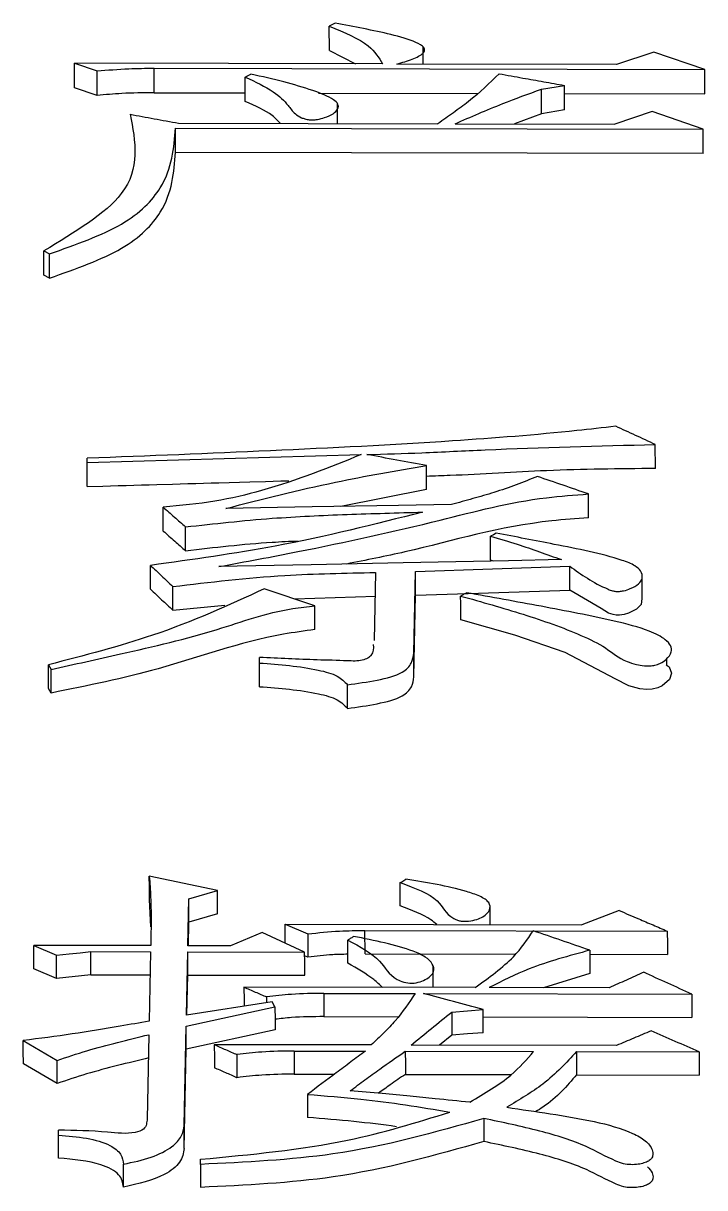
# Model space of a CAD drawing. Header units: millimetres. Extents: x 2448 to 4397, y 790 to 2168.
# Drawn here: x 2847.751 to 2850.077, y 2010.299 to 2014.271 of the extents above; entities that cross this region are included whole.
import ezdxf

# ---------------------------------------------------------------- set-up
doc = ezdxf.new("R2010")
doc.units = ezdxf.units.MM

msp = doc.modelspace()

# ---------------------------------------------------------------- linework, layer by layer
at = {"color": 7, "linetype": 'Continuous', "lineweight": 25}
for p, q in [((2848.8152, 2014.2715), (2848.7954, 2014.2619)), ((2848.7956, 2014.1781), (2848.7954, 2014.2619)), ((2849.1161, 2014.1322), (2849.116, 2014.1913)), ((2848.7956, 2014.1781), (2848.8849, 2014.1328)), ((2849.9029, 2014.1726), (2849.7752, 2014.1308)), ((2850.0765, 2014.1139), (2849.9029, 2014.1726)), ((2847.9257, 2014.0513), (2847.9255, 2014.1349)), ((2847.9255, 2014.1349), (2848.0027, 2014.1087)), ((2848.9769, 2014.1326), (2847.9255, 2014.1349)), ((2848.0029, 2014.0251), (2848.0027, 2014.1087)), ((2848.1978, 2014.0345), (2848.1977, 2014.118)), ((2848.1977, 2014.118), (2850.0765, 2014.1139)), ((2849.7752, 2014.1308), (2849.0256, 2014.1324)), ((2848.5086, 2014.0045), (2848.5084, 2014.088)), ((2848.0029, 2014.0251), (2847.9257, 2014.0513)), ((2848.1978, 2014.0345), (2848.5085, 2014.0338)), ((2848.7587, 2014.0332), (2849.3009, 2014.032)), ((2849.5198, 2014.0466), (2849.598, 2014.0595)), ((2849.5981, 2014.0314), (2850.0767, 2014.0303)), ((2848.8234, 2013.9295), (2848.8233, 2013.9987)), ((2849.52, 2013.9631), (2849.4277, 2013.9282)), ((2849.5982, 2013.976), (2849.52, 2013.9631)), ((2849.8975, 2013.9702), (2849.7698, 2013.9275)), ((2850.0711, 2013.9102), (2849.8975, 2013.9702)), ((2848.2703, 2013.8309), (2848.2701, 2013.9142)), ((2848.2701, 2013.9142), (2850.0711, 2013.9102)), ((2848.2803, 2013.9307), (2849.1662, 2013.9288)), ((2849.2246, 2013.9287), (2849.7698, 2013.9275)), ((2850.0713, 2013.827), (2848.2703, 2013.8309)), ((2847.8212, 2013.4952), (2847.8404, 2013.4848)), ((2847.8406, 2013.4021), (2847.8214, 2013.4125)), ((2849.9082, 2012.7527), (2849.908, 2012.8345)), ((2847.9691, 2012.7727), (2847.9695, 2012.7874)), ((2847.9693, 2012.691), (2847.9691, 2012.7727)), ((2849.1275, 2012.6812), (2849.1273, 2012.7629)), ((2849.1275, 2012.6812), (2848.8344, 2012.6232)), ((2849.6802, 2012.5842), (2849.68, 2012.6657)), ((2848.2286, 2012.5392), (2848.2284, 2012.6207)), ((2849.3554, 2012.437), (2849.3459, 2012.4398)), ((2848.1851, 2012.341), (2848.1849, 2012.4222)), ((2849.0835, 2012.1226), (2849.0898, 2012.4014)), ((2849.6162, 2012.3379), (2849.616, 2012.4191)), ((2848.9535, 2012.3979), (2848.9482, 2012.1653)), ((2849.863, 2012.3089), (2849.8628, 2012.3907)), ((2848.2614, 2012.269), (2848.2611, 2012.3501)), ((2848.7462, 2012.2845), (2848.5725, 2012.3419)), ((2848.2614, 2012.269), (2848.439, 2012.2864)), ((2848.6765, 2012.3075), (2848.9537, 2012.3167)), ((2848.7464, 2012.2035), (2848.7462, 2012.2845)), ((2849.0838, 2012.0418), (2849.09, 2012.3202)), ((2849.9472, 2012.1626), (2849.9472, 2012.1646)), ((2849.0838, 2012.0418), (2849.0835, 2012.1226)), ((2847.8367, 2012.0021), (2847.8365, 2012.0829)), ((2847.8365, 2012.0828), (2847.8459, 2012.0673)), ((2848.5571, 2012.089), (2848.5575, 2012.1083)), ((2848.5573, 2012.0083), (2848.5571, 2012.089)), ((2849.9474, 2012.0831), (2849.9474, 2012.105)), ((2847.8461, 2011.9866), (2847.8459, 2012.0673)), ((2848.8574, 2011.934), (2848.8572, 2012.0147)), ((2847.8461, 2011.9866), (2847.8367, 2012.0021)), ((2848.4137, 2011.3127), (2848.1811, 2011.3621)), ((2849.0376, 2011.2601), (2849.0373, 2011.3398)), ((2848.3158, 2011.2844), (2848.4137, 2011.3127)), ((2848.1863, 2011.1888), (2848.1813, 2011.2823)), ((2848.3124, 2011.1245), (2848.3158, 2011.2844)), ((2849.3442, 2011.1962), (2849.344, 2011.2621)), ((2848.414, 2011.2331), (2848.316, 2011.2048)), ((2849.785, 2011.2444), (2849.6574, 2011.1956)), ((2848.3143, 2011.1245), (2848.316, 2011.2048)), ((2848.5665, 2011.1692), (2848.4585, 2011.1242)), ((2848.7111, 2011.103), (2848.5665, 2011.1692)), ((2848.6452, 2011.1332), (2848.645, 2011.1978)), ((2848.645, 2011.1978), (2848.7222, 2011.1647)), ((2848.645, 2011.1978), (2849.6574, 2011.1956)), ((2848.9174, 2011.0972), (2848.9171, 2011.1767)), ((2848.9171, 2011.1767), (2849.949, 2011.1744)), ((2848.7222, 2011.1647), (2848.7224, 2011.0853)), ((2848.8583, 2011.0645), (2848.8581, 2011.1439)), ((2847.7867, 2011.1256), (2847.8639, 2011.0925)), ((2848.1859, 2011.1248), (2847.7867, 2011.1256)), ((2847.787, 2011.0462), (2847.7867, 2011.1256)), ((2847.981, 2011.1046), (2848.1855, 2011.1041)), ((2848.1855, 2011.1041), (2848.1806, 2010.8672)), ((2848.3076, 2010.8879), (2848.312, 2011.1039)), ((2848.312, 2011.1039), (2848.7111, 2011.103)), ((2848.4585, 2011.1242), (2848.3124, 2011.1245)), ((2848.7224, 2011.0853), (2848.7112, 2011.0901)), ((2848.9174, 2011.0972), (2849.4304, 2011.0961)), ((2849.6848, 2011.1091), (2849.6851, 2011.0297)), ((2849.6849, 2011.0955), (2849.9493, 2011.0949)), ((2849.1502, 2010.9819), (2849.15, 2011.056)), ((2847.8642, 2011.0131), (2847.787, 2011.0462)), ((2847.9813, 2011.0252), (2847.8642, 2011.0131)), ((2847.9813, 2011.0252), (2848.1838, 2011.0248)), ((2848.3095, 2010.8882), (2848.3123, 2011.0245)), ((2848.3123, 2011.0245), (2848.7114, 2011.0236)), ((2849.6851, 2011.0297), (2849.5266, 2010.9811)), ((2849.2927, 2010.9816), (2848.5042, 2010.9833)), ((2849.7503, 2010.9806), (2849.3415, 2010.9815)), ((2848.6006, 2010.9332), (2848.3076, 2010.8879)), ((2848.5814, 2010.9499), (2848.5815, 2010.9302)), ((2848.61, 2010.9165), (2848.6006, 2010.9332)), ((2848.7764, 2010.9619), (2849.0879, 2010.9613)), ((2848.7764, 2010.9619), (2848.7766, 2010.8828)), ((2849.1171, 2010.9612), (2850.0322, 2010.9592)), ((2848.3068, 2010.8502), (2848.61, 2010.9165)), ((2848.7766, 2010.8828), (2849.0303, 2010.8822)), ((2849.3205, 2010.8816), (2850.0325, 2010.88)), ((2848.1797, 2010.8211), (2848.1739, 2010.5333)), ((2848.3, 2010.5117), (2848.3068, 2010.8502)), ((2848.6102, 2010.8373), (2848.3071, 2010.7712)), ((2849.2134, 2010.8193), (2849.1716, 2010.7854)), ((2847.7509, 2010.8011), (2847.8663, 2010.7334)), ((2848.3003, 2010.4331), (2848.3071, 2010.7712)), ((2848.9383, 2010.7859), (2848.4029, 2010.787)), ((2849.7755, 2010.784), (2849.0746, 2010.7856)), ((2848.4801, 2010.7532), (2848.4803, 2010.6743)), ((2848.675, 2010.7654), (2848.9184, 2010.7649)), ((2848.675, 2010.7654), (2848.6753, 2010.6865)), ((2849.0547, 2010.7646), (2849.4928, 2010.7636)), ((2849.6387, 2010.7633), (2850.0574, 2010.7624)), ((2849.6387, 2010.7633), (2849.639, 2010.6844)), ((2847.8666, 2010.6546), (2847.7511, 2010.7221)), ((2848.6753, 2010.6865), (2848.8128, 2010.6862)), ((2849.055, 2010.6857), (2849.4164, 2010.6849)), ((2849.639, 2010.6844), (2850.0577, 2010.6835)), ((2849.3225, 2010.5351), (2849.3228, 2010.4566)), ((2847.871, 2010.4784), (2847.8713, 2010.4955)), ((2848.3003, 2010.4331), (2848.3, 2010.5117)), ((2847.8712, 2010.4), (2847.871, 2010.4784)), ((2848.3558, 2010.3787), (2848.3561, 2010.3959)), ((2848.3558, 2010.3787), (2848.3561, 2010.3004))]:
    msp.add_line(p, q, dxfattribs=at)
at = {"color": 7, "linetype": 'Continuous', "lineweight": 25, "flags": 128}
for points in [[(2850.0767, 2014.0303), (2850.0766, 2014.0771), (2850.0765, 2014.1139)], [(2848.5084, 2014.088), (2848.5134, 2014.0905), (2848.5208, 2014.0941), (2848.5281, 2014.0978)], [(2849.52, 2013.9631), (2849.5199, 2014.0099), (2849.5198, 2014.0466)], [(2849.5982, 2013.976), (2849.5981, 2014.0228), (2849.598, 2014.0595)], [(2850.0713, 2013.827), (2850.0712, 2013.8736), (2850.0711, 2013.9102)], [(2847.8214, 2013.4125), (2847.8213, 2013.4425), (2847.8213, 2013.4688), (2847.8212, 2013.4952)], [(2847.8406, 2013.4021), (2847.8405, 2013.4321), (2847.8405, 2013.4584), (2847.8404, 2013.4848)], [(2847.9691, 2012.7727), (2848.4368, 2012.7864), (2848.9044, 2012.8001)], [(2847.9693, 2012.691), (2848.0222, 2012.6926), (2848.0486, 2012.6934), (2848.075, 2012.6941), (2848.1015, 2012.6949), (2848.1279, 2012.6957), (2848.1543, 2012.6964), (2848.1807, 2012.6972), (2848.2072, 2012.698), (2848.26, 2012.6995), (2848.2865, 2012.7003), (2848.3129, 2012.7011), (2848.3393, 2012.7018), (2848.3657, 2012.7026), (2848.3922, 2012.7034), (2848.4186, 2012.7042), (2848.5243, 2012.7072), (2848.5772, 2012.7088), (2848.6036, 2012.7095), (2848.63, 2012.7103), (2848.6565, 2012.7111), (2848.6572, 2012.7111)], [(2849.2119, 2012.6297), (2849.032, 2012.6266), (2848.7373, 2012.6215), (2848.4426, 2012.6165)], [(2848.3049, 2012.472), (2848.3048, 2012.5176), (2848.3047, 2012.5534)], [(2849.3654, 2012.5324), (2849.3556, 2012.5268), (2849.3457, 2012.5212)], [(2849.3459, 2012.4398), (2849.3458, 2012.4854), (2849.3457, 2012.5212)], [(2849.5873, 2012.4418), (2849.4074, 2012.4381), (2849.0478, 2012.4308), (2848.7331, 2012.4244), (2848.4188, 2012.4179)], [(2849.0898, 2012.4014), (2849.3529, 2012.4102), (2849.616, 2012.4191)], [(2849.09, 2012.3202), (2849.0899, 2012.3656), (2849.0898, 2012.4014)], [(2849.09, 2012.3202), (2849.2696, 2012.3262), (2849.4429, 2012.332), (2849.6162, 2012.3379)], [(2849.8626, 2012.3091), (2849.86, 2012.2886), (2849.8435, 2012.2724), (2849.8164, 2012.2592), (2849.802, 2012.2548), (2849.7854, 2012.2522), (2849.7743, 2012.2523), (2849.7638, 2012.254), (2849.7488, 2012.2591), (2849.7227, 2012.2745), (2849.6162, 2012.3379), (2849.6162, 2012.3379)], [(2849.244, 2012.2366), (2849.2439, 2012.266), (2849.2438, 2012.2918), (2849.2437, 2012.3176)], [(2849.9456, 2012.0828), (2849.955, 2012.0755), (2849.9635, 2012.0544), (2849.9562, 2012.0331), (2849.9317, 2012.0109), (2849.9168, 2012.004), (2849.8978, 2011.9994), (2849.8788, 2011.9986), (2849.8548, 2012.0012), (2849.8173, 2012.0115), (2849.7706, 2012.0354), (2849.6007, 2012.1246), (2849.4281, 2012.1835), (2849.2447, 2012.2364), (2849.244, 2012.2366), (2849.244, 2012.2366)], [(2848.1813, 2011.2823), (2848.1812, 2011.327), (2848.1811, 2011.3621)], [(2849.0373, 2011.3399), (2849.0424, 2011.343), (2849.0498, 2011.3475), (2849.0571, 2011.352)], [(2848.414, 2011.2331), (2848.4138, 2011.2777), (2848.4137, 2011.3127)], [(2848.316, 2011.2048), (2848.3159, 2011.2494), (2848.3158, 2011.2844)], [(2849.949, 2011.1744), (2849.9492, 2011.1299), (2849.9493, 2011.0949)], [(2847.8639, 2011.0925), (2847.9079, 2011.097), (2847.9445, 2011.1008), (2847.981, 2011.1046)], [(2847.8642, 2011.0131), (2847.864, 2011.0575), (2847.8639, 2011.0925)], [(2847.9813, 2011.0252), (2847.9811, 2011.0697), (2847.981, 2011.1046)], [(2848.3123, 2011.0245), (2848.3121, 2011.0689), (2848.312, 2011.1039)], [(2848.7114, 2011.0236), (2848.7113, 2011.0681), (2848.7111, 2011.103)], [(2848.5042, 2010.9833), (2848.5044, 2010.939), (2848.5044, 2010.9183)], [(2850.0322, 2010.9592), (2850.0324, 2010.9149), (2850.0325, 2010.88)], [(2848.61, 2010.9165), (2848.6101, 2010.8722), (2848.6102, 2010.8373)], [(2849.2132, 2010.8984), (2849.2668, 2010.9025), (2849.3204, 2010.9066)], [(2849.2132, 2010.8984), (2849.2133, 2010.8541), (2849.2134, 2010.8193)], [(2849.3207, 2010.8275), (2849.3206, 2010.8718), (2849.3204, 2010.9066)], [(2848.3071, 2010.7712), (2848.3069, 2010.8154), (2848.3068, 2010.8502)], [(2849.3207, 2010.8275), (2849.2671, 2010.8234), (2849.2134, 2010.8193)], [(2847.7511, 2010.7221), (2847.751, 2010.7663), (2847.7509, 2010.8011)], [(2848.4029, 2010.787), (2848.403, 2010.7428), (2848.4031, 2010.7081)], [(2847.8666, 2010.6546), (2847.8665, 2010.6987), (2847.8663, 2010.7334)], [(2849.0547, 2010.7646), (2849.0549, 2010.7204), (2849.055, 2010.6857)], [(2850.0574, 2010.7624), (2850.0576, 2010.7182), (2850.0577, 2010.6835)], [(2848.7207, 2010.6173), (2848.7209, 2010.5732), (2848.721, 2010.5386)], [(2848.0932, 2010.3008), (2848.0931, 2010.3234), (2848.0931, 2010.346), (2848.0929, 2010.3792)]]:
    msp.add_lwpolyline(points, dxfattribs=at)
at = {"color": 7, "linetype": 'Continuous', "lineweight": 25}
for points, knots in [([(2849.0256, 2014.1324), (2849.0439, 2014.1377), (2849.0799, 2014.1479), (2849.1135, 2014.1647), (2849.1221, 2014.1794), (2849.1181, 2014.1927), (2849.0803, 2014.2128), (2848.9786, 2014.2416), (2848.8801, 2014.2596), (2848.8152, 2014.2715)], [0, 0, 0, 0, 0.12083, 0.2378179, 0.2839594, 0.3303696, 0.4243477, 0.6202102, 1, 1, 1, 1]), ([(2848.7954, 2014.2619), (2848.8462, 2014.2406), (2848.9359, 2014.203), (2848.9645, 2014.1539), (2848.9769, 2014.1326)], [0, 0, 0, 0, 0.565821, 1, 1, 1, 1]), ([(2848.0027, 2014.1087), (2848.0386, 2014.1118), (2848.1028, 2014.1175), (2848.1686, 2014.1179), (2848.1977, 2014.118)], [0, 0, 0, 0, 0.558776, 1, 1, 1, 1]), ([(2848.5084, 2014.088), (2848.5429, 2014.0718), (2848.6051, 2014.0425), (2848.652, 2013.9979), (2848.6716, 2013.9667), (2848.6946, 2013.9515), (2848.7118, 2013.945), (2848.7252, 2013.9422), (2848.7403, 2013.9418), (2848.7589, 2013.9439), (2848.7842, 2013.9505), (2848.8107, 2013.9622), (2848.8261, 2013.9786), (2848.828, 2013.9956), (2848.8019, 2014.0188), (2848.7363, 2014.0443), (2848.64, 2014.0728), (2848.566, 2014.0893), (2848.5281, 2014.0978)], [0, 0, 0, 0, 0.156974, 0.283392, 0.359244, 0.397477, 0.412842, 0.428372, 0.439697, 0.455031, 0.482215, 0.525717, 0.568194, 0.61083, 0.65056, 0.755037, 0.8749, 1, 1, 1, 1]), ([(2849.3752, 2014.0992), (2849.3424, 2014.0672), (2849.2962, 2014.0221), (2849.219, 2013.9663), (2849.1838, 2013.9413), (2849.1662, 2013.9288)], [0, 0, 0, 0, 0.550283, 0.775099, 1, 1, 1, 1]), ([(2849.3752, 2014.0992), (2849.4022, 2014.0944), (2849.4529, 2014.0854), (2849.5271, 2014.0722), (2849.5744, 2014.0637), (2849.598, 2014.0595)], [0, 0, 0, 0, 0.363875, 0.681938, 1, 1, 1, 1]), ([(2848.1978, 2014.0345), (2848.1608, 2014.0341), (2848.0949, 2014.0336), (2848.0309, 2014.0277), (2848.0029, 2014.0251)], [0, 0, 0, 0, 0.561154, 1, 1, 1, 1]), ([(2849.2246, 2013.9287), (2849.2514, 2013.9403), (2849.305, 2013.9636), (2849.4009, 2014.0039), (2849.4751, 2014.0305), (2849.5198, 2014.0466)], [0, 0, 0, 0, 0.284329, 0.568686, 1, 1, 1, 1]), ([(2848.6284, 2013.93), (2848.6199, 2013.9391), (2848.5942, 2013.967), (2848.543, 2013.9894), (2848.5086, 2014.0045)], [0, 0, 0, 0, 0.327734, 1, 1, 1, 1]), ([(2848.1157, 2013.9609), (2848.1335, 2013.8683), (2848.1655, 2013.7021), (2847.927, 2013.5587), (2847.8212, 2013.4952)], [0, 0, 0, 0, 0.5567307, 1, 1, 1, 1]), ([(2848.1157, 2013.9609), (2848.1431, 2013.9558), (2848.198, 2013.9458), (2848.2528, 2013.9358), (2848.2803, 2013.9307)], [0, 0, 0, 0, 0.499883, 1, 1, 1, 1]), ([(2847.8404, 2013.4848), (2847.9301, 2013.5165), (2848.1063, 2013.5788), (2848.2567, 2013.7339), (2848.265, 2013.8459), (2848.2701, 2013.9142)], [0, 0, 0, 0, 0.2883621, 0.5664153, 1, 1, 1, 1]), ([(2847.8406, 2013.4021), (2847.9303, 2013.4338), (2848.1064, 2013.496), (2848.2569, 2013.6509), (2848.2652, 2013.7627), (2848.2703, 2013.8309)], [0, 0, 0, 0, 0.288478, 0.566518, 1, 1, 1, 1]), ([(2849.7731, 2012.8967), (2849.7289, 2012.8916), (2849.5457, 2012.8706), (2849.1526, 2012.8402), (2848.5943, 2012.8118), (2848.1778, 2012.7956), (2847.9695, 2012.7874)], [0, 0, 0, 0, 0.075478, 0.31225, 0.655902, 1, 1, 1, 1]), ([(2849.908, 2012.8345), (2849.8855, 2012.8449), (2849.8406, 2012.8656), (2849.7956, 2012.8864), (2849.7731, 2012.8967)], [0, 0, 0, 0, 0.500001, 1, 1, 1, 1]), ([(2848.9044, 2012.8001), (2848.7963, 2012.7564), (2848.6446, 2012.6952), (2848.4072, 2012.6372), (2848.2882, 2012.6262), (2848.2284, 2012.6207)], [0, 0, 0, 0, 0.55192, 0.774765, 1, 1, 1, 1]), ([(2848.9239, 2012.8), (2848.9862, 2012.8019), (2849.121, 2012.8061), (2849.4478, 2012.8231), (2849.7142, 2012.8297), (2849.908, 2012.8345)], [0, 0, 0, 0, 0.189809, 0.410519, 1, 1, 1, 1]), ([(2849.1273, 2012.7629), (2849.0934, 2012.7691), (2849.0256, 2012.7815), (2848.9578, 2012.7938), (2848.9239, 2012.8)], [0, 0, 0, 0, 0.499738, 1, 1, 1, 1]), ([(2848.4426, 2012.6165), (2848.5655, 2012.6479), (2848.7853, 2012.704), (2849.0226, 2012.7449), (2849.1273, 2012.7629)], [0, 0, 0, 0, 0.55885, 1, 1, 1, 1]), ([(2849.9082, 2012.7527), (2849.7842, 2012.7514), (2849.5496, 2012.7489), (2849.2911, 2012.7313), (2849.1542, 2012.7266), (2849.1274, 2012.7257)], [0, 0, 0, 0, 0.474215, 0.897165, 1, 1, 1, 1]), ([(2849.5062, 2012.7252), (2849.458, 2012.7063), (2849.3885, 2012.6789), (2849.2856, 2012.6496), (2849.2365, 2012.6363), (2849.2119, 2012.6297)], [0, 0, 0, 0, 0.53008, 0.764867, 1, 1, 1, 1]), ([(2849.68, 2012.6657), (2849.6511, 2012.6757), (2849.5931, 2012.6955), (2849.5352, 2012.7153), (2849.5062, 2012.7252)], [0, 0, 0, 0, 0.499896, 1, 1, 1, 1]), ([(2848.4188, 2012.4179), (2848.5088, 2012.4347), (2848.7665, 2012.4826), (2849.1344, 2012.5633), (2849.45, 2012.6487), (2849.6318, 2012.6622), (2849.68, 2012.6657)], [0, 0, 0, 0, 0.210989, 0.603952, 0.894949, 1, 1, 1, 1]), ([(2849.114, 2012.6038), (2848.9496, 2012.562), (2848.655, 2012.4872), (2848.329, 2012.4421), (2848.1849, 2012.4222)], [0, 0, 0, 0, 0.558101, 1, 1, 1, 1]), ([(2848.2284, 2012.6207), (2848.2411, 2012.6095), (2848.2666, 2012.5871), (2848.292, 2012.5646), (2848.3047, 2012.5534)], [0, 0, 0, 0, 0.500001, 1, 1, 1, 1]), ([(2848.3047, 2012.5534), (2848.4026, 2012.5643), (2848.5839, 2012.5845), (2848.8563, 2012.5965), (2849.028, 2012.6014), (2849.114, 2012.6038)], [0, 0, 0, 0, 0.36957, 0.6843155, 1, 1, 1, 1]), ([(2849.6802, 2012.5842), (2849.638, 2012.5813), (2849.411, 2012.566), (2849.1572, 2012.4866), (2848.9209, 2012.44), (2848.8538, 2012.4268)], [0, 0, 0, 0, 0.140586, 0.755809, 1, 1, 1, 1]), ([(2848.2286, 2012.5392), (2848.2351, 2012.5334), (2848.2482, 2012.522), (2848.2736, 2012.4996), (2848.2925, 2012.4829), (2848.3049, 2012.472)], [0, 0, 0, 0, 0.256283, 0.512566, 1, 1, 1, 1]), ([(2849.3457, 2012.5212), (2849.3764, 2012.5124), (2849.434, 2012.4959), (2849.5128, 2012.4684), (2849.5624, 2012.4507), (2849.5873, 2012.4418)], [0, 0, 0, 0, 0.36386, 0.681835, 1, 1, 1, 1]), ([(2849.616, 2012.4191), (2849.6549, 2012.3912), (2849.697, 2012.3611), (2849.7595, 2012.3357), (2849.7729, 2012.3332), (2849.7864, 2012.333), (2849.8041, 2012.3359), (2849.8283, 2012.3442), (2849.8538, 2012.3585), (2849.8663, 2012.3801), (2849.8614, 2012.4017), (2849.8382, 2012.4235), (2849.7435, 2012.4591), (2849.5769, 2012.491), (2849.4312, 2012.5195), (2849.3654, 2012.5324)], [0, 0, 0, 0, 0.213803, 0.231404, 0.243039, 0.254767, 0.269089, 0.295977, 0.341507, 0.385242, 0.439295, 0.482251, 0.540946, 0.792954, 1, 1, 1, 1]), ([(2848.3049, 2012.472), (2848.4026, 2012.4835), (2848.5293, 2012.4983), (2848.6594, 2012.5044), (2848.6891, 2012.5058)], [0, 0, 0, 0, 0.771554, 1, 1, 1, 1]), ([(2848.1849, 2012.4222), (2848.1976, 2012.4102), (2848.223, 2012.3862), (2848.2484, 2012.3622), (2848.2611, 2012.3501)], [0, 0, 0, 0, 0.499836, 1, 1, 1, 1]), ([(2848.2611, 2012.3501), (2848.3878, 2012.3649), (2848.615, 2012.3914), (2848.8496, 2012.3959), (2848.9535, 2012.3979)], [0, 0, 0, 0, 0.557432, 1, 1, 1, 1]), ([(2848.5725, 2012.3419), (2848.4512, 2012.2861), (2848.2325, 2012.1855), (2847.9586, 2012.1145), (2847.8365, 2012.0829)], [0, 0, 0, 0, 0.554284, 1, 1, 1, 1]), ([(2848.1851, 2012.341), (2848.1978, 2012.329), (2848.2232, 2012.3051), (2848.2486, 2012.281), (2848.2614, 2012.269)], [0, 0, 0, 0, 0.499908, 1, 1, 1, 1]), ([(2849.2437, 2012.3176), (2849.3156, 2012.2975), (2849.4595, 2012.2571), (2849.6267, 2012.198), (2849.7428, 2012.1424), (2849.7863, 2012.1016), (2849.8401, 2012.0845), (2849.8669, 2012.0796), (2849.8892, 2012.0788), (2849.9083, 2012.0815), (2849.9285, 2012.0889), (2849.9502, 2012.1039), (2849.9647, 2012.1249), (2849.963, 2012.1486), (2849.9388, 2012.1739), (2849.8774, 2012.2053), (2849.73, 2012.2424), (2849.5184, 2012.2829), (2849.3485, 2012.3136), (2849.2634, 2012.329)], [0, 0, 0, 0, 0.136957, 0.274218, 0.342993, 0.411592, 0.43237, 0.4478, 0.457544, 0.467369, 0.47903, 0.498668, 0.53085, 0.556966, 0.583054, 0.629193, 0.705477, 0.852605, 1, 1, 1, 1]), ([(2849.2437, 2012.3176), (2849.247, 2012.3195), (2849.2536, 2012.3233), (2849.2601, 2012.3271), (2849.2634, 2012.329)], [0, 0, 0, 0, 0.499388, 1, 1, 1, 1]), ([(2847.8459, 2012.0673), (2847.9251, 2012.0847), (2848.1182, 2012.1271), (2848.3975, 2012.1923), (2848.5969, 2012.2672), (2848.7209, 2012.2815), (2848.7462, 2012.2845)], [0, 0, 0, 0, 0.257508, 0.62783, 0.923809, 1, 1, 1, 1]), ([(2848.7464, 2012.2035), (2848.7102, 2012.1984), (2848.513, 2012.1708), (2848.2483, 2012.0681), (2847.9705, 2012.0118), (2847.8461, 2011.9866)], [0, 0, 0, 0, 0.110745, 0.601706, 1, 1, 1, 1]), ([(2848.9454, 2012.1518), (2848.9461, 2012.1392), (2848.9469, 2012.1231), (2848.9282, 2012.105), (2848.9084, 2012.0979), (2848.8831, 2012.0952), (2848.8315, 2012.0977), (2848.7227, 2012.0999), (2848.623, 2012.105), (2848.5575, 2012.1083)], [0, 0, 0, 0, 0.1733797, 0.2225422, 0.2728755, 0.3250812, 0.3791849, 0.5924117, 1, 1, 1, 1]), ([(2848.8572, 2012.0147), (2848.8911, 2012.0195), (2848.9578, 2012.0289), (2849.0463, 2012.0513), (2849.0794, 2012.0886), (2849.0821, 2012.1113), (2849.0835, 2012.1226)], [0, 0, 0, 0, 0.2933549, 0.5771176, 0.7896425, 1, 1, 1, 1]), ([(2848.5571, 2012.089), (2848.6258, 2012.0838), (2848.7208, 2012.0767), (2848.8274, 2012.0469), (2848.8474, 2012.0252), (2848.8572, 2012.0147)], [0, 0, 0, 0, 0.573515, 0.792079, 1, 1, 1, 1]), ([(2848.5573, 2012.0083), (2848.626, 2012.0031), (2848.721, 2011.996), (2848.8276, 2011.9662), (2848.8477, 2011.9446), (2848.8574, 2011.934)], [0, 0, 0, 0, 0.57368, 0.792223, 1, 1, 1, 1]), ([(2848.8574, 2011.934), (2848.8913, 2011.9388), (2848.958, 2011.9482), (2849.0465, 2011.9706), (2849.0796, 2012.0079), (2849.0824, 2012.0305), (2849.0838, 2012.0418)], [0, 0, 0, 0, 0.293518, 0.577352, 0.789781, 1, 1, 1, 1]), ([(2848.1811, 2011.3621), (2848.1828, 2011.3381), (2848.1861, 2011.2903), (2848.1877, 2011.2112), (2848.1865, 2011.1559), (2848.1859, 2011.1248)], [0, 0, 0, 0, 0.304374, 0.608766, 1, 1, 1, 1]), ([(2849.0373, 2011.3398), (2849.0872, 2011.3215), (2849.1753, 2011.2891), (2849.1909, 2011.2317), (2849.2299, 2011.2123), (2849.2421, 2011.2088), (2849.2563, 2011.2074), (2849.276, 2011.2086), (2849.2991, 2011.2134), (2849.3264, 2011.2261), (2849.3457, 2011.2462), (2849.3447, 2011.273), (2849.31, 2011.2946), (2849.2179, 2011.325), (2849.1284, 2011.3401), (2849.0571, 2011.352)], [0, 0, 0, 0, 0.207432, 0.366418, 0.382715, 0.398413, 0.414081, 0.430605, 0.46489, 0.496828, 0.558373, 0.618693, 0.680986, 0.745897, 1, 1, 1, 1]), ([(2849.1622, 2011.1966), (2849.1557, 2011.2022), (2849.1257, 2011.2276), (2849.0763, 2011.2459), (2849.0376, 2011.2601)], [0, 0, 0, 0, 0.217566, 1, 1, 1, 1]), ([(2849.785, 2011.2444), (2849.8071, 2011.235), (2849.8455, 2011.2186), (2849.9002, 2011.1953), (2849.9328, 2011.1814), (2849.949, 2011.1744)], [0, 0, 0, 0, 0.404353, 0.702176, 1, 1, 1, 1]), ([(2848.7222, 2011.1647), (2848.758, 2011.1688), (2848.8222, 2011.1759), (2848.8881, 2011.1764), (2848.9171, 2011.1767)], [0, 0, 0, 0, 0.558777, 1, 1, 1, 1]), ([(2849.2927, 2010.9816), (2849.3404, 2011.016), (2849.4249, 2011.0768), (2849.4712, 2011.1455), (2849.4913, 2011.1754)], [0, 0, 0, 0, 0.564482, 1, 1, 1, 1]), ([(2849.6848, 2011.1091), (2849.6526, 2011.1202), (2849.5882, 2011.1423), (2849.5237, 2011.1644), (2849.4915, 2011.1754)], [0, 0, 0, 0, 0.499999, 1, 1, 1, 1]), ([(2848.8581, 2011.1439), (2848.8999, 2011.1215), (2848.9741, 2011.0819), (2848.998, 2011.0219), (2849.048, 2010.9994), (2849.0779, 2010.9949), (2849.1067, 2011.0011), (2849.1349, 2011.0138), (2849.1554, 2011.0354), (2849.1501, 2011.0626), (2849.1252, 2011.0873), (2849.04, 2011.1249), (2848.9498, 2011.1423), (2848.8778, 2011.1562)], [0, 0, 0, 0, 0.206661, 0.366392, 0.399431, 0.430957, 0.463098, 0.497343, 0.55842, 0.619657, 0.681855, 0.746075, 1, 1, 1, 1]), ([(2848.8581, 2011.1439), (2848.8613, 2011.146), (2848.8679, 2011.15), (2848.8745, 2011.1541), (2848.8778, 2011.1562)], [0, 0, 0, 0, 0.499455, 1, 1, 1, 1]), ([(2848.8582, 2011.0954), (2848.8411, 2011.0951), (2848.7951, 2011.0943), (2848.7504, 2011.0888), (2848.7224, 2011.0853)], [0, 0, 0, 0, 0.372362, 1, 1, 1, 1]), ([(2849.6848, 2011.1091), (2849.6129, 2011.0897), (2849.4851, 2011.0551), (2849.3851, 2011.0039), (2849.3414, 2010.9815)], [0, 0, 0, 0, 0.562518, 1, 1, 1, 1]), ([(2848.977, 2010.9823), (2848.9675, 2010.9913), (2848.9358, 2011.0211), (2848.8902, 2011.0466), (2848.8583, 2011.0645)], [0, 0, 0, 0, 0.301242, 1, 1, 1, 1]), ([(2849.8683, 2011.0343), (2849.8486, 2011.0254), (2849.8093, 2011.0075), (2849.77, 2010.9896), (2849.7503, 2010.9806)], [0, 0, 0, 0, 0.499999, 1, 1, 1, 1]), ([(2850.0322, 2010.9592), (2850.0049, 2010.9717), (2849.9502, 2010.9968), (2849.8956, 2011.0218), (2849.8683, 2011.0343)], [0, 0, 0, 0, 0.5, 1, 1, 1, 1]), ([(2848.5042, 2010.9833), (2848.5171, 2010.9778), (2848.5428, 2010.9666), (2848.5686, 2010.9555), (2848.5814, 2010.9499)], [0, 0, 0, 0, 0.499998, 1, 1, 1, 1]), ([(2848.7764, 2010.9619), (2848.7394, 2010.9615), (2848.6735, 2010.9608), (2848.6095, 2010.9532), (2848.5814, 2010.9499)], [0, 0, 0, 0, 0.5611396, 1, 1, 1, 1]), ([(2849.0879, 2010.9613), (2849.0672, 2010.9302), (2849.0369, 2010.8846), (2848.9818, 2010.8269), (2848.9528, 2010.7995), (2848.9383, 2010.7859)], [0, 0, 0, 0, 0.517051, 0.758309, 1, 1, 1, 1]), ([(2849.3204, 2010.9066), (2849.2866, 2010.9157), (2849.2188, 2010.9339), (2849.151, 2010.9521), (2849.1171, 2010.9612)], [0, 0, 0, 0, 0.5, 1, 1, 1, 1]), ([(2849.0746, 2010.7856), (2849.0977, 2010.8044), (2849.1439, 2010.8421), (2849.1901, 2010.8797), (2849.2132, 2010.8984)], [0, 0, 0, 0, 0.5, 1, 1, 1, 1]), ([(2848.1806, 2010.8672), (2848.1477, 2010.8615), (2848.0607, 2010.8463), (2847.9184, 2010.8227), (2847.8068, 2010.8083), (2847.7509, 2010.8011)], [0, 0, 0, 0, 0.232335, 0.615734, 1, 1, 1, 1]), ([(2848.7766, 2010.8828), (2848.7396, 2010.8825), (2848.6834, 2010.882), (2848.6288, 2010.8758), (2848.6101, 2010.8736)], [0, 0, 0, 0, 0.658128, 1, 1, 1, 1]), ([(2847.8663, 2010.7334), (2847.8999, 2010.7447), (2847.9662, 2010.7671), (2848.0726, 2010.7949), (2848.144, 2010.8124), (2848.1797, 2010.8211)], [0, 0, 0, 0, 0.337604, 0.668528, 1, 1, 1, 1]), ([(2849.8934, 2010.8342), (2849.8737, 2010.8258), (2849.8344, 2010.8091), (2849.7952, 2010.7924), (2849.7755, 2010.784)], [0, 0, 0, 0, 0.499999, 1, 1, 1, 1]), ([(2850.0574, 2010.7624), (2850.0301, 2010.7744), (2849.9754, 2010.7983), (2849.9207, 2010.8222), (2849.8934, 2010.8342)], [0, 0, 0, 0, 0.5, 1, 1, 1, 1]), ([(2848.4029, 2010.787), (2848.4157, 2010.7814), (2848.4415, 2010.7701), (2848.4672, 2010.7588), (2848.4801, 2010.7532)], [0, 0, 0, 0, 0.499998, 1, 1, 1, 1]), ([(2848.1799, 2010.7421), (2848.1439, 2010.7333), (2848.0722, 2010.7158), (2847.9658, 2010.688), (2847.8997, 2010.6657), (2847.8666, 2010.6546)], [0, 0, 0, 0, 0.334067, 0.6662388, 1, 1, 1, 1]), ([(2848.675, 2010.7654), (2848.6381, 2010.765), (2848.5721, 2010.7642), (2848.5082, 2010.7565), (2848.4801, 2010.7532)], [0, 0, 0, 0, 0.5611396, 1, 1, 1, 1]), ([(2848.9184, 2010.7649), (2848.9019, 2010.7526), (2848.8689, 2010.728), (2848.803, 2010.6789), (2848.7536, 2010.6419), (2848.7207, 2010.6173)], [0, 0, 0, 0, 0.25064, 0.501281, 1, 1, 1, 1]), ([(2848.867, 2010.6297), (2848.8836, 2010.6421), (2848.9168, 2010.6669), (2848.9787, 2010.7121), (2849.0254, 2010.7444), (2849.0547, 2010.7646)], [0, 0, 0, 0, 0.272013, 0.54403, 1, 1, 1, 1]), ([(2849.2752, 2010.5906), (2849.3255, 2010.6205), (2849.4147, 2010.6737), (2849.4691, 2010.7363), (2849.4928, 2010.7636)], [0, 0, 0, 0, 0.564053, 1, 1, 1, 1]), ([(2849.6387, 2010.7633), (2849.6041, 2010.7254), (2849.542, 2010.6573), (2849.4445, 2010.5991), (2849.4013, 2010.5733)], [0, 0, 0, 0, 0.555995, 1, 1, 1, 1]), ([(2848.4803, 2010.6743), (2848.4675, 2010.6799), (2848.4417, 2010.6912), (2848.416, 2010.7025), (2848.4031, 2010.7081)], [0, 0, 0, 0, 0.500001, 1, 1, 1, 1]), ([(2848.6753, 2010.6865), (2848.6383, 2010.6861), (2848.5724, 2010.6853), (2848.5084, 2010.6777), (2848.4803, 2010.6743)], [0, 0, 0, 0, 0.561154, 1, 1, 1, 1]), ([(2849.055, 2010.6857), (2849.0376, 2010.6738), (2849.0065, 2010.6524), (2848.9762, 2010.6308), (2848.9628, 2010.6212)], [0, 0, 0, 0, 0.5579284, 1, 1, 1, 1]), ([(2849.639, 2010.6844), (2849.6064, 2010.646), (2849.5688, 2010.6016), (2849.5085, 2010.5636), (2849.5004, 2010.5585)], [0, 0, 0, 0, 0.865093, 1, 1, 1, 1]), ([(2848.7207, 2010.6173), (2848.7816, 2010.6124), (2848.8945, 2010.6032), (2849.0567, 2010.5827), (2849.1563, 2010.5654), (2849.2062, 2010.5567)], [0, 0, 0, 0, 0.368189, 0.683272, 1, 1, 1, 1]), ([(2849.2752, 2010.5906), (2849.2357, 2010.5946), (2849.1678, 2010.6014), (2849.0682, 2010.6114), (2848.9716, 2010.6205), (2848.9034, 2010.6265), (2848.867, 2010.6297)], [0, 0, 0, 0, 0.2905663, 0.5003512, 0.7334494, 1, 1, 1, 1]), ([(2849.4013, 2010.5733), (2849.4506, 2010.566), (2849.5991, 2010.5442), (2849.7753, 2010.5149), (2849.8779, 2010.4604), (2849.8971, 2010.4334), (2849.9012, 2010.4122), (2849.8964, 2010.3989), (2849.8854, 2010.3894), (2849.8694, 2010.3828), (2849.8488, 2010.3783), (2849.8243, 2010.3769), (2849.7968, 2010.3804), (2849.7445, 2010.4014), (2849.6663, 2010.4477), (2849.5104, 2010.4961), (2849.387, 2010.5217), (2849.3226, 2010.5351)], [0, 0, 0, 0, 0.114614, 0.345667, 0.395229, 0.445066, 0.471784, 0.490559, 0.505207, 0.519841, 0.535794, 0.554512, 0.573209, 0.596986, 0.70245, 0.844577, 1, 1, 1, 1]), ([(2848.1739, 2010.5333), (2848.1731, 2010.5276), (2848.1717, 2010.516), (2848.1654, 2010.4976), (2848.116, 2010.48), (2848.0121, 2010.4929), (2847.9264, 2010.4945), (2847.8713, 2010.4955)], [0, 0, 0, 0, 0.096109, 0.19481, 0.294137, 0.546543, 1, 1, 1, 1]), ([(2849.3226, 2010.5352), (2849.1555, 2010.4878), (2848.8543, 2010.4024), (2848.5094, 2010.386), (2848.3558, 2010.3787)], [0, 0, 0, 0, 0.554585, 1, 1, 1, 1]), ([(2848.3561, 2010.3959), (2848.5278, 2010.4122), (2848.8315, 2010.4411), (2849.0926, 2010.5216), (2849.2062, 2010.5567)], [0, 0, 0, 0, 0.565057, 1, 1, 1, 1]), ([(2849.0252, 2010.5072), (2848.9768, 2010.5135), (2848.8765, 2010.5265), (2848.774, 2010.5344), (2848.721, 2010.5386)], [0, 0, 0, 0, 0.483066, 1, 1, 1, 1]), ([(2848.0929, 2010.3792), (2848.1256, 2010.3862), (2848.1897, 2010.4001), (2848.2583, 2010.4347), (2848.2948, 2010.4737), (2848.2983, 2010.4991), (2848.3, 2010.5117)], [0, 0, 0, 0, 0.2917974, 0.5733695, 0.7880573, 1, 1, 1, 1]), ([(2847.871, 2010.4784), (2847.9033, 2010.4758), (2847.9669, 2010.4707), (2848.046, 2010.4483), (2848.0884, 2010.414), (2848.0914, 2010.3907), (2848.0929, 2010.3792)], [0, 0, 0, 0, 0.293406, 0.577798, 0.791145, 1, 1, 1, 1]), ([(2849.3228, 2010.4566), (2849.1558, 2010.4093), (2848.8545, 2010.3239), (2848.5097, 2010.3076), (2848.3561, 2010.3003)], [0, 0, 0, 0, 0.554528, 1, 1, 1, 1]), ([(2849.8818, 2010.3706), (2849.8879, 2010.3638), (2849.8989, 2010.3515), (2849.9013, 2010.3338), (2849.8967, 2010.3205), (2849.8857, 2010.311), (2849.8698, 2010.3044), (2849.8491, 2010.3), (2849.8247, 2010.2985), (2849.7972, 2010.302), (2849.7448, 2010.323), (2849.6666, 2010.3692), (2849.5107, 2010.4175), (2849.3873, 2010.4431), (2849.3229, 2010.4565)], [0, 0, 0, 0, 0.056839, 0.102235, 0.1341, 0.15897, 0.183817, 0.210909, 0.242743, 0.274587, 0.314992, 0.494099, 0.735663, 1, 1, 1, 1]), ([(2848.3003, 2010.4331), (2848.2974, 2010.4171), (2848.2916, 2010.3847), (2848.2248, 2010.3319), (2848.1437, 2010.3127), (2848.0932, 2010.3008)], [0, 0, 0, 0, 0.2703005, 0.546626, 1, 1, 1, 1]), ([(2848.0932, 2010.3008), (2848.0907, 2010.3156), (2848.0855, 2010.3457), (2848.0042, 2010.3883), (2847.9223, 2010.3954), (2847.8712, 2010.3999)], [0, 0, 0, 0, 0.266458, 0.542534, 1, 1, 1, 1])]:
    msp.add_open_spline(points, degree=3, knots=knots, dxfattribs=at)

doc.saveas('drawing.dxf')
